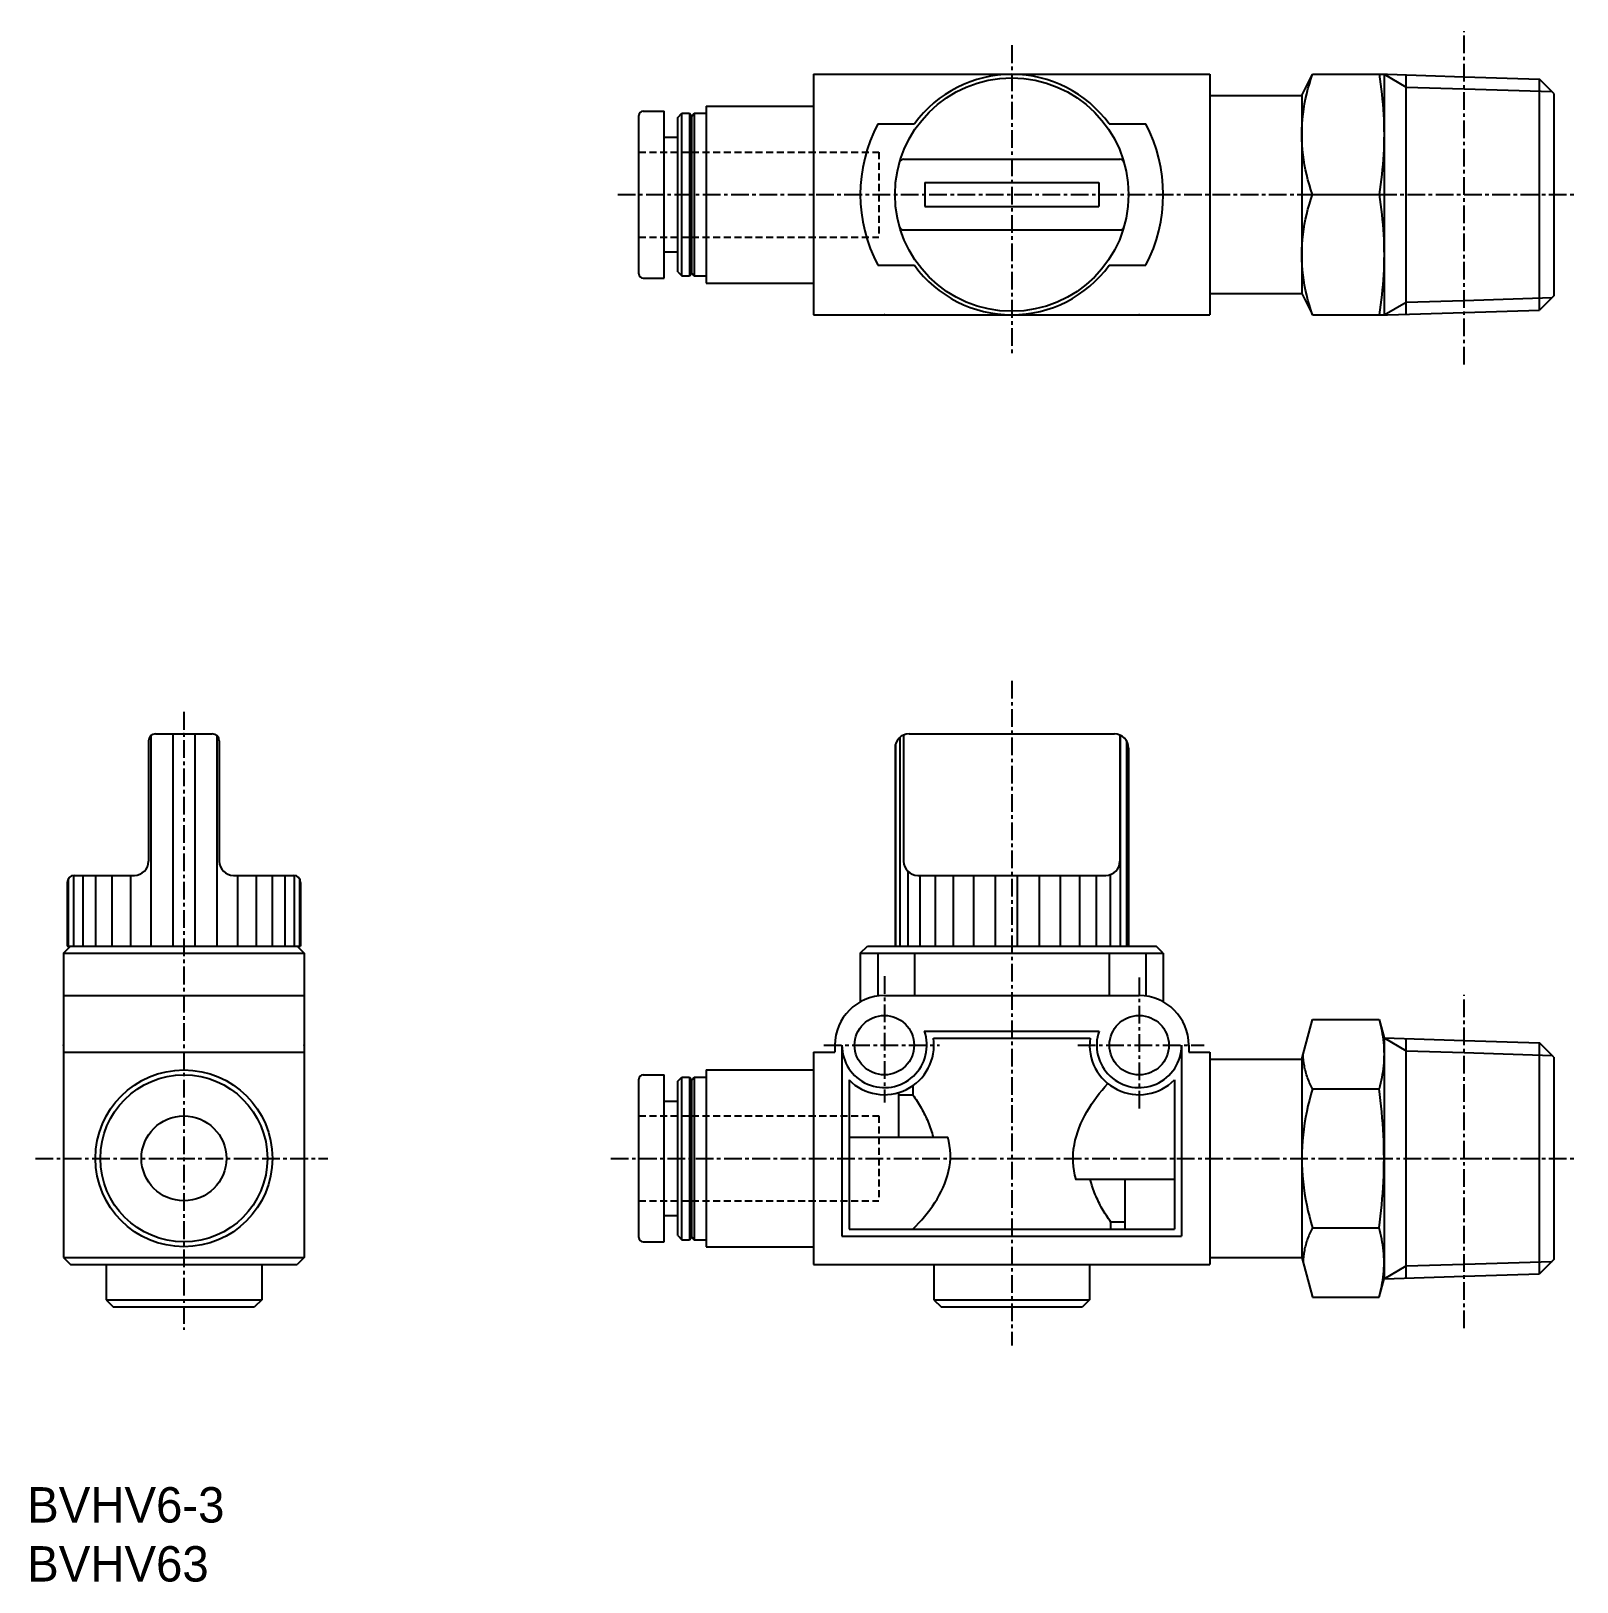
# Model space of a CAD drawing. Extents: x 144 to 254, y 142 to 252.
import ezdxf

# ---------------------------------------------------------------- set-up
doc = ezdxf.new("R2010")
doc.units = 0
doc.linetypes.add('CENTER', pattern=[2, 1.25, -0.25, 0.25, -0.25])
doc.linetypes.add('DASHED', pattern=[0.75, 0.5, -0.25])
doc.layers.get('0').update_dxf_attribs({"linetype": 'CONTINUOUS'})
doc.layers.add('CENTER', color=1, linetype='CENTER')

msp = doc.modelspace()

# ---------------------------------------------------------------- linework, layer by layer
at = {"linetype": 'CONTINUOUS'}
for p, q in [((199.63, 248.93), (227.63, 248.93)), ((199.63, 248.93), (199.63, 231.93)), ((227.63, 248.93), (227.63, 231.93)), ((234.13, 247.43), (234.88, 248.93)), ((234.88, 248.93), (240.17, 248.93)), ((239.93, 248.94), (239.93, 231.92)), ((240.17, 248.93), (245.58, 248.76)), ((241.49, 231.97), (241.49, 248.89)), ((245.58, 248.76), (250.91, 248.59)), ((250.91, 232.26), (250.91, 248.59)), ((251.93, 247.58), (250.91, 248.59)), ((192.03, 246.68), (192.03, 234.18)), ((192.03, 246.68), (199.63, 246.68)), ((227.63, 247.43), (234.13, 247.43)), ((234.13, 247.43), (234.13, 233.43)), ((251.93, 247.58), (251.93, 233.28)), ((187.28, 234.83), (187.28, 246.03)), ((187.58, 246.33), (189.08, 246.33)), ((189.08, 234.53), (189.08, 246.33)), ((190.03, 245.88), (190.33, 246.18)), ((190.03, 234.98), (190.03, 245.88)), ((190.33, 234.68), (190.33, 246.18)), ((190.33, 246.18), (190.85, 246.18)), ((190.85, 246.18), (190.85, 234.68)), ((190.85, 246.18), (191.03, 245.98)), ((191.03, 245.98), (191.2, 246.18)), ((191.03, 234.88), (191.03, 245.98)), ((191.2, 246.18), (191.2, 234.68)), ((191.2, 246.18), (192.03, 246.18)), ((189.08, 244.48), (190.03, 244.48)), ((204.17, 245.43), (206.75, 245.43)), ((220.5, 245.43), (223.09, 245.43)), ((205.99, 242.93), (221.27, 242.93)), ((207.48, 241.28), (219.78, 241.28)), ((207.48, 241.28), (207.48, 239.58)), ((219.78, 241.28), (219.78, 239.58)), ((234.88, 240.43), (239.58, 240.43)), ((207.48, 239.58), (219.78, 239.58)), ((205.99, 237.93), (221.27, 237.93)), ((189.08, 236.38), (190.03, 236.38)), ((190.03, 234.98), (190.33, 234.68)), ((190.33, 234.68), (190.85, 234.68)), ((190.85, 234.68), (191.03, 234.88)), ((191.03, 234.88), (191.2, 234.68)), ((191.2, 234.68), (192.03, 234.68)), ((204.17, 235.43), (206.75, 235.43)), ((220.5, 235.43), (223.09, 235.43)), ((187.58, 234.53), (189.08, 234.53)), ((192.03, 234.18), (199.63, 234.18)), ((227.63, 233.43), (234.13, 233.43)), ((234.13, 233.43), (234.88, 231.93)), ((251.93, 233.28), (250.91, 232.26)), ((199.63, 231.93), (227.63, 231.93)), ((234.88, 231.93), (240.17, 231.93)), ((240.17, 231.93), (245.58, 232.1)), ((245.58, 232.1), (250.91, 232.26)), ((152.64, 201.81), (152.64, 193.31)), ((152.81, 202.19), (152.81, 187.31)), ((153.14, 202.31), (157.14, 202.31)), ((154.35, 202.31), (154.35, 187.31)), ((155.92, 202.31), (155.92, 187.31)), ((157.46, 202.19), (157.46, 187.31)), ((157.64, 201.81), (157.64, 193.31)), ((205.71, 202.06), (205.71, 187.31)), ((205.99, 202.23), (205.99, 193.31)), ((206.38, 202.31), (220.88, 202.31)), ((221.27, 202.23), (221.27, 193.31)), ((221.28, 202.22), (221.28, 187.31)), ((221.73, 201.84), (221.73, 187.31)), ((205.38, 201.31), (205.38, 187.31)), ((205.41, 201.58), (205.41, 187.31)), ((221.88, 201.31), (221.88, 187.31)), ((146.97, 192.09), (146.97, 187.31)), ((147.34, 192.31), (147.34, 187.31)), ((147.39, 192.31), (151.64, 192.31)), ((147.99, 192.31), (147.99, 187.31)), ((148.9, 192.31), (148.9, 187.31)), ((150.04, 192.31), (150.04, 187.31)), ((151.36, 192.31), (151.36, 187.31)), ((158.64, 192.31), (162.89, 192.31)), ((158.92, 192.31), (158.92, 187.31)), ((160.24, 192.31), (160.24, 187.31)), ((161.37, 192.31), (161.37, 187.31)), ((162.28, 192.31), (162.28, 187.31)), ((162.93, 192.31), (162.93, 187.31)), ((163.3, 192.09), (163.3, 187.31)), ((206.29, 192.59), (206.29, 187.31)), ((206.99, 192.31), (220.27, 192.31)), ((207.14, 192.31), (207.14, 187.31)), ((208.22, 192.31), (208.22, 187.31)), ((209.5, 192.31), (209.5, 187.31)), ((210.93, 192.31), (210.93, 187.31)), ((212.45, 192.31), (212.45, 187.31)), ((214.02, 192.31), (214.02, 187.31)), ((215.57, 192.31), (215.57, 187.31)), ((217.05, 192.31), (217.05, 187.31)), ((218.41, 192.31), (218.41, 187.31)), ((219.6, 192.31), (219.6, 187.31)), ((220.57, 192.31), (220.57, 187.31)), ((146.89, 191.81), (146.89, 187.31)), ((163.39, 191.81), (163.39, 187.31)), ((146.64, 186.81), (147.14, 187.31)), ((146.64, 186.81), (146.64, 165.31)), ((146.64, 186.81), (163.64, 186.81)), ((146.89, 187.31), (163.39, 187.31)), ((163.14, 187.31), (163.64, 186.81)), ((163.64, 186.81), (163.64, 165.31)), ((202.93, 186.81), (203.43, 187.31)), ((202.93, 186.81), (224.33, 186.81)), ((202.93, 186.81), (202.93, 183.37)), ((203.43, 187.31), (223.83, 187.31)), ((204.17, 186.81), (204.17, 183.81)), ((206.75, 186.81), (206.75, 183.81)), ((220.5, 186.81), (220.5, 183.81)), ((223.09, 186.81), (223.09, 183.78)), ((224.33, 186.81), (223.83, 187.31)), ((224.33, 186.81), (224.33, 183.37)), ((146.64, 183.81), (163.64, 183.81)), ((204.63, 183.81), (222.63, 183.81)), ((234.13, 179.31), (234.88, 182.13)), ((234.88, 182.13), (239.58, 182.13)), ((239.58, 182.13), (239.93, 180.82)), ((207.45, 181.31), (219.8, 181.31)), ((146.64, 179.81), (163.64, 179.81)), ((199.63, 179.81), (199.63, 164.81)), ((199.63, 179.81), (201.13, 179.81)), ((201.13, 180.31), (201.13, 179.81)), ((201.63, 180.31), (201.63, 166.81)), ((208.09, 180.81), (219.16, 180.81)), ((225.63, 180.31), (225.63, 166.81)), ((226.13, 180.31), (226.13, 179.81)), ((226.13, 179.81), (227.63, 179.81)), ((227.63, 179.81), (227.63, 164.81)), ((239.93, 180.82), (239.93, 163.8)), ((239.93, 180.82), (245.58, 180.64)), ((241.49, 163.85), (241.49, 180.77)), ((245.58, 180.64), (250.91, 180.48)), ((250.91, 164.15), (250.91, 180.48)), ((251.93, 179.46), (250.91, 180.48)), ((227.63, 179.31), (234.13, 179.31)), ((234.13, 179.31), (234.13, 165.31)), ((251.93, 179.46), (251.93, 165.16)), ((187.28, 166.71), (187.28, 177.91)), ((187.58, 178.21), (189.08, 178.21)), ((189.08, 166.41), (189.08, 178.21)), ((190.03, 177.76), (190.33, 178.06)), ((190.03, 166.86), (190.03, 177.76)), ((190.33, 166.56), (190.33, 178.06)), ((190.33, 178.06), (190.85, 178.06)), ((190.85, 178.06), (190.85, 166.56)), ((190.85, 178.06), (191.03, 177.86)), ((191.03, 177.86), (191.2, 178.06)), ((191.03, 166.76), (191.03, 177.86)), ((191.2, 178.06), (191.2, 166.56)), ((191.2, 178.06), (192.03, 178.06)), ((192.03, 178.56), (192.03, 166.06)), ((192.03, 178.56), (199.63, 178.56)), ((202.13, 177.86), (202.13, 167.31)), ((225.13, 177.86), (225.13, 167.31)), ((205.63, 176.96), (205.63, 173.81)), ((205.63, 176.81), (206.63, 176.81)), ((206.63, 177.44), (206.63, 176.81)), ((234.88, 177.22), (239.58, 177.22)), ((189.08, 176.36), (190.03, 176.36)), ((202.13, 173.81), (209.11, 173.81)), ((225.13, 170.81), (218.14, 170.81)), ((221.63, 167.31), (221.63, 170.81)), ((189.08, 168.26), (190.03, 168.26)), ((221.63, 167.81), (220.63, 167.81)), ((220.63, 167.31), (220.63, 167.81)), ((190.03, 166.86), (190.33, 166.56)), ((190.85, 166.56), (191.03, 166.76)), ((191.03, 166.76), (191.2, 166.56)), ((201.63, 166.81), (225.63, 166.81)), ((202.13, 167.31), (225.13, 167.31)), ((234.88, 167.4), (239.58, 167.4)), ((187.58, 166.41), (189.08, 166.41)), ((190.33, 166.56), (190.85, 166.56)), ((191.2, 166.56), (192.03, 166.56)), ((192.03, 166.06), (199.63, 166.06)), ((146.64, 165.31), (163.64, 165.31)), ((146.64, 165.31), (147.14, 164.81)), ((147.14, 164.81), (163.14, 164.81)), ((149.64, 164.81), (149.64, 162.31)), ((160.64, 164.81), (160.64, 162.31)), ((163.64, 165.31), (163.14, 164.81)), ((199.63, 164.81), (227.63, 164.81)), ((208.13, 164.81), (208.13, 162.31)), ((219.13, 164.81), (219.13, 162.31)), ((227.63, 165.31), (234.13, 165.31)), ((234.13, 165.31), (234.88, 162.5)), ((251.93, 165.16), (250.91, 164.15)), ((239.58, 162.5), (239.93, 163.8)), ((239.93, 163.8), (245.58, 163.98)), ((245.58, 163.98), (250.91, 164.15)), ((149.64, 162.31), (160.64, 162.31)), ((149.64, 162.31), (150.14, 161.81)), ((160.64, 162.31), (160.14, 161.81)), ((208.13, 162.31), (219.13, 162.31)), ((208.13, 162.31), (208.63, 161.81)), ((219.13, 162.31), (218.63, 161.81)), ((234.88, 162.5), (239.58, 162.5)), ((150.14, 161.81), (160.14, 161.81)), ((208.63, 161.81), (218.63, 161.81))]:
    msp.add_line(p, q, dxfattribs=at)
at = {"color": 3, "linetype": 'CONTINUOUS'}
for p, q in [((239.93, 248.94), (241.49, 248.03)), ((241.49, 248.03), (245.58, 247.9)), ((245.58, 247.9), (251.8, 247.71)), ((239.93, 231.92), (241.49, 232.83)), ((241.49, 232.83), (245.58, 232.95)), ((245.58, 232.95), (251.8, 233.15)), ((239.93, 180.82), (241.49, 179.92)), ((241.49, 179.92), (245.58, 179.79)), ((245.58, 179.79), (251.8, 179.59)), ((239.93, 163.8), (241.49, 164.71)), ((241.49, 164.71), (245.58, 164.84)), ((245.58, 164.84), (251.8, 165.03))]:
    msp.add_line(p, q, dxfattribs=at)
at = {"color": 3, "linetype": 'DASHED'}
for p, q in [((187.28, 243.43), (204.23, 243.43)), ((204.23, 243.43), (204.23, 237.43)), ((187.28, 237.43), (204.23, 237.43)), ((187.28, 175.31), (204.23, 175.31)), ((204.23, 175.31), (204.23, 169.31)), ((187.28, 169.31), (204.23, 169.31))]:
    msp.add_line(p, q, dxfattribs=at)
at = {"linetype": 'CONTINUOUS'}
for points in [[(234.88, 240.43, -0.054967), (234.21, 243.24, -0.06131), (234.21, 246.12, -0.054969), (234.88, 248.93)], [(239.58, 248.93, -0.027023), (239.89, 246.1, -0.027722), (239.89, 243.26, -0.027027), (239.58, 240.43)], [(234.88, 231.93, -0.054967), (234.21, 234.74, -0.06131), (234.21, 237.62, -0.054969), (234.88, 240.43)], [(239.58, 240.43, -0.027023), (239.89, 237.6, -0.027722), (239.89, 234.76, -0.027027), (239.58, 231.93)], [(239.58, 182.13, -0.045351), (239.89, 180.5, -0.04877), (239.89, 178.85, -0.045333), (239.58, 177.22)], [(234.88, 177.22, -0.036069), (234.53, 178, -0.040258), (234.3, 178.83, -0.046601), (234.22, 179.67)], [(218.17, 170.81, -0.118562), (218.05, 173.28, -0.083907), (218.94, 175.6, -0.05583), (220.42, 177.6)], [(206.63, 176.81, -0.02835), (207.23, 175.87, -0.031243), (207.72, 174.87, -0.036439), (208.07, 173.81)], [(234.88, 177.22, 0.048461), (234.21, 173.97, 0.052663), (234.21, 170.65, 0.048466), (234.88, 167.4)], [(239.58, 167.4, 0.023499), (239.89, 170.67, 0.023956), (239.89, 173.95, 0.023502), (239.58, 177.22)], [(206.63, 167.31, 0.056193), (208.19, 169.18, 0.087186), (209.17, 171.4, 0.127526), (209.11, 173.81)], [(220.63, 167.81, -0.02835), (220.02, 168.75, -0.031243), (219.53, 169.75, -0.036439), (219.18, 170.81)], [(234.88, 167.4, 0.036069), (234.53, 166.63, 0.040258), (234.3, 165.8, 0.046601), (234.22, 164.95)], [(239.58, 162.5, 0.045351), (239.89, 164.12, 0.04877), (239.89, 165.78, 0.045333), (239.58, 167.4)]]:
    msp.add_lwpolyline(points, format="xyb", dxfattribs=at)
for centre, radius in [((213.63, 240.43), 8.25), ((204.63, 180.31), 2.1), ((222.63, 180.31), 2.1), ((155.14, 172.31), 6.25), ((155.14, 172.31), 5.9), ((155.14, 172.31), 3)]:
    msp.add_circle(centre, radius, dxfattribs=at)
for centre, radius, start, end in [((213.63, 240.43), 8.5, 36.0319, 143.9681), ((187.58, 246.03), 0.3, 90, 180), ((213.63, 240.43), 10.7, 152.1415, 207.8585), ((213.63, 240.43), 10.7, 332.1415, 27.8585), ((205.99, 242.63), 0.3, 90, 163.9348), ((221.27, 242.63), 0.3, 16.0652, 90), ((205.99, 238.23), 0.3, 196.0651, 270), ((221.27, 238.23), 0.3, 270, 343.9349), ((187.58, 234.83), 0.3, 180, 270), ((213.63, 240.43), 8.5, 216.0319, 323.9681), ((153.14, 201.81), 0.5, 90, 180), ((157.14, 201.81), 0.5, 0, 90), ((206.38, 201.31), 1, 90, 180), ((220.88, 201.31), 1, 0, 90), ((151.64, 193.31), 1, 270, 0), ((158.64, 193.31), 1, 180, 270), ((206.99, 193.31), 1, 180, 270), ((220.27, 193.31), 1, 270, 0), ((147.39, 191.81), 0.5, 90, 180), ((162.89, 191.81), 0.5, 0, 90), ((204.63, 180.31), 3.5, 90, 180), ((222.63, 180.31), 3.5, 0, 90), ((204.63, 180.31), 3, 180, 19.4712), ((222.63, 180.31), 3, 160.5288, 0), ((204.63, 180.31), 3.5, 224.4153, 8.2132), ((222.63, 180.31), 3.5, 171.7868, 315.5847), ((187.58, 177.91), 0.3, 90, 180), ((187.58, 166.71), 0.3, 180, 270)]:
    msp.add_arc(centre, radius, start, end, dxfattribs=at)
for p in [(204.63, 231.93), (222.63, 231.93), (155.14, 202.31), (213.63, 202.31), (146.64, 180.31), (163.64, 180.31)]:
    msp.add_point(p, dxfattribs=at)
at = {"layer": 'CENTER', "color": 1, "linetype": 'CENTER'}
for p, q in [((245.58, 228.42), (245.58, 251.99)), ((213.63, 250.98), (213.63, 229.13)), ((185.8, 240.43), (239.58, 240.43)), ((239.58, 240.43), (245.58, 240.43)), ((245.58, 240.43), (253.56, 240.43)), ((213.63, 206.06), (213.63, 159.08)), ((155.14, 203.86), (155.14, 160.2)), ((204.63, 185.18), (204.63, 176.26)), ((222.63, 185.09), (222.63, 175.81)), ((245.58, 160.3), (245.58, 183.87)), ((200.36, 180.31), (208.53, 180.31)), ((218.3, 180.31), (227.22, 180.31)), ((144.66, 172.31), (165.31, 172.31)), ((185.3, 172.31), (245.58, 172.31)), ((245.58, 172.31), (253.33, 172.31))]:
    msp.add_line(p, q, dxfattribs=at)
at = {"layer": 'CENTER', "color": 1, "linetype": 'CONTINUOUS'}
for p in [(204.63, 180.31), (222.63, 180.31)]:
    msp.add_point(p, dxfattribs=at)

# ---------------------------------------------------------------- texts
for s, p in [('BVHV6-3', (144.07, 146.57)), ('BVHV63', (144.07, 142.4))]:
    msp.add_text(s, height=2.5).set_placement(p)

doc.saveas('drawing.dxf')
